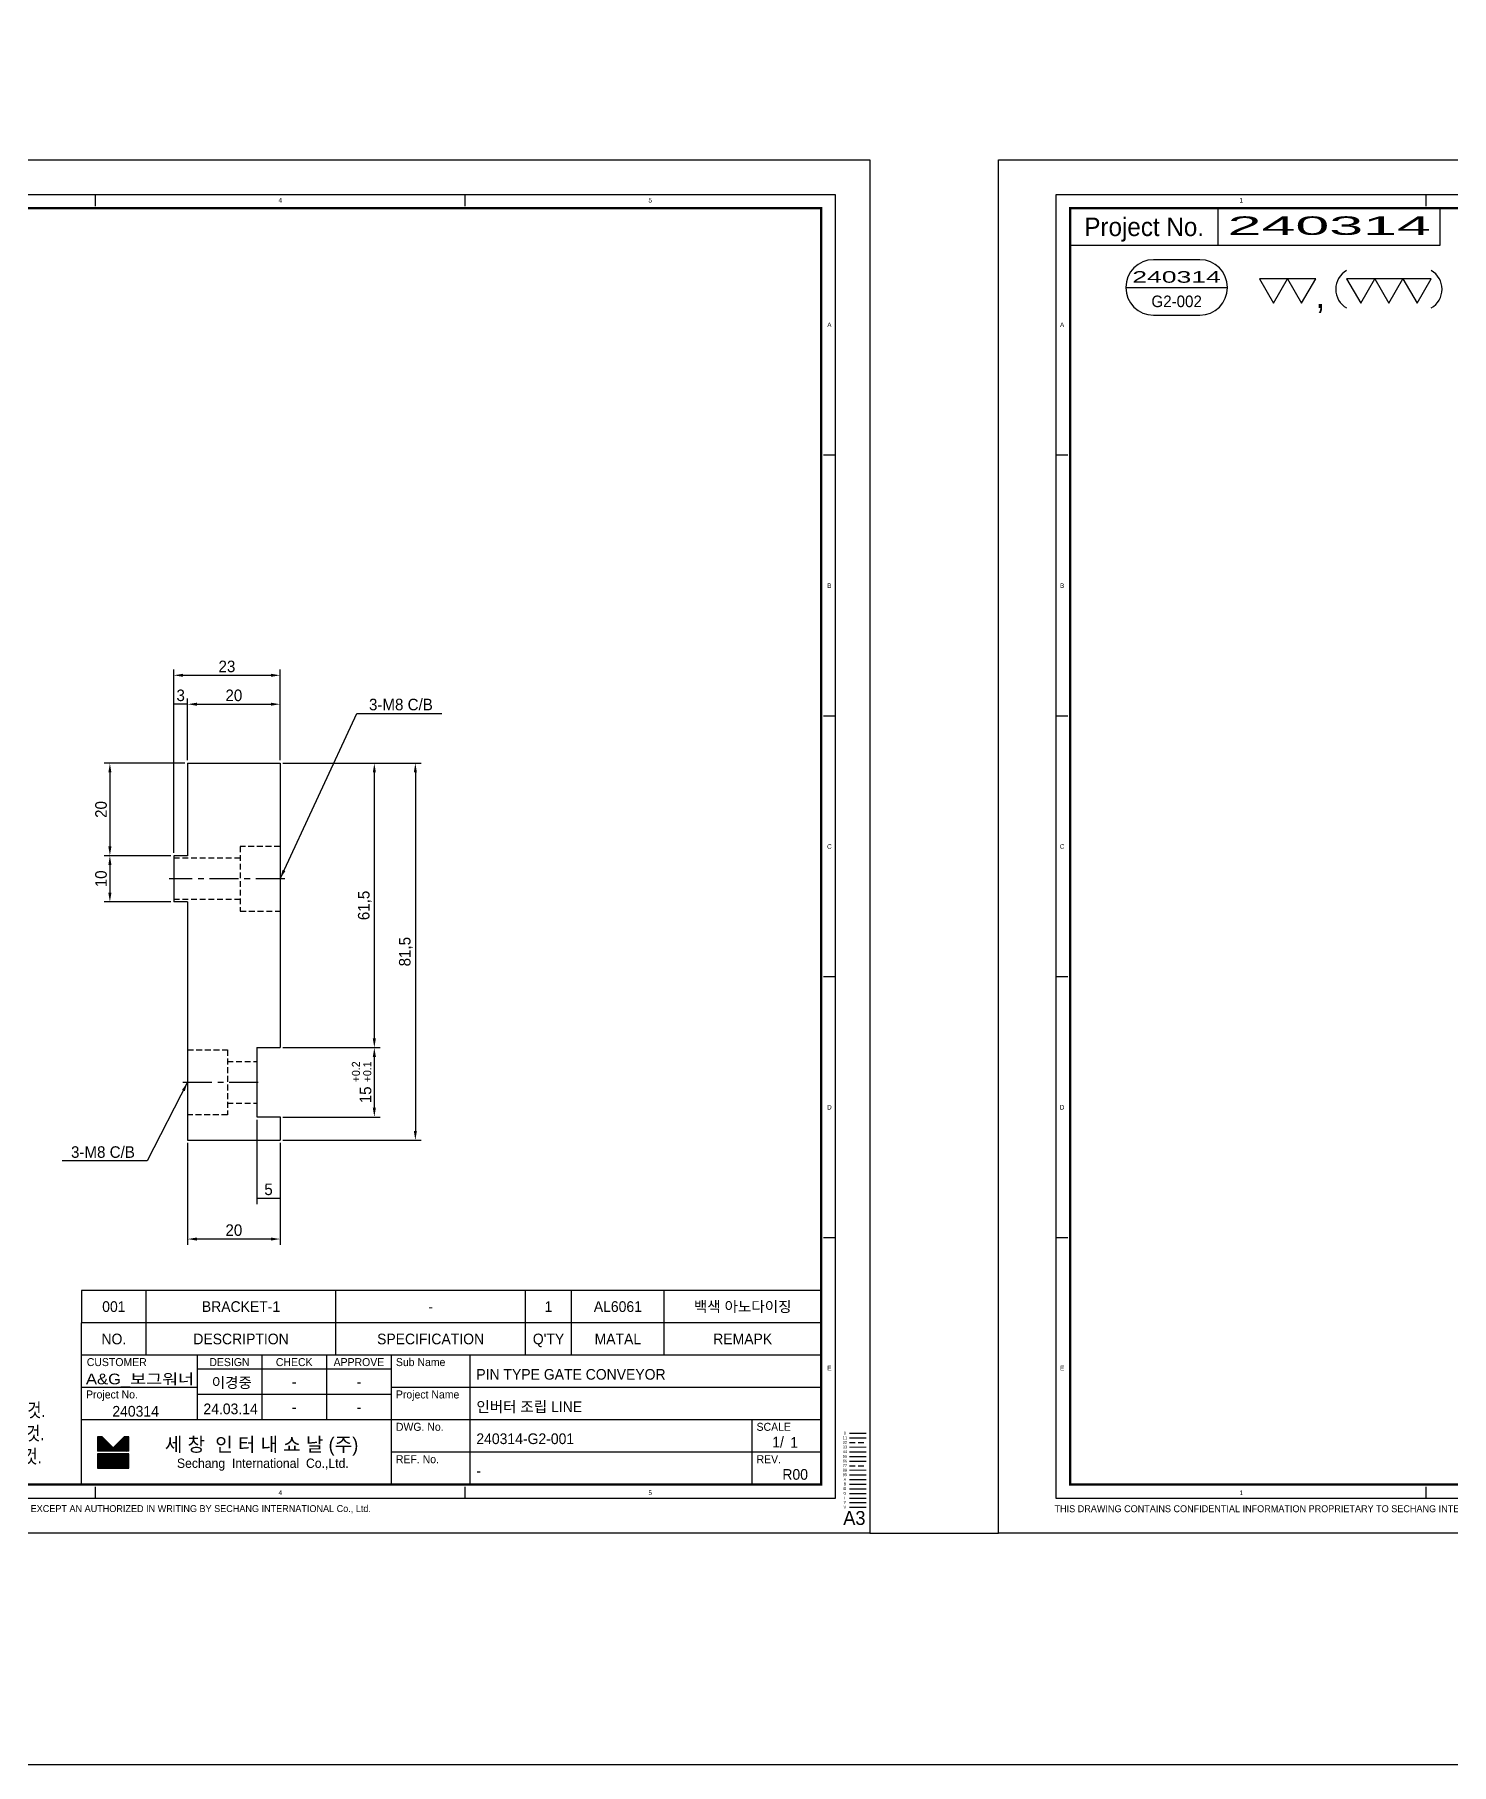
# Model space of a CAD drawing. Header units: inches. Extents: x 0 to 77285, y -118 to 40065.
# Drawn here: x 71531.6 to 71838, y 19692.7 to 20066.8 of the extents above; entities that cross this region are included whole.
import ezdxf
from ezdxf.enums import TextEntityAlignment as Align

# ---------------------------------------------------------------- set-up
doc = ezdxf.new("R2010")
doc.units = ezdxf.units.IN
doc.header["$LTSCALE"] = 5
doc.header["$MEASUREMENT"] = 0
for name, pattern in [('CENTER', [2, 1.25, -0.25, 0.25, -0.25]), ('HIDDEN', [0.375, 0.25, -0.125]), ('PHANTOM', [2.5, 1.25, -0.25, 0.25, -0.25, 0.25, -0.25])]:
    doc.linetypes.add(name, pattern=pattern)
for name, color, linetype in [('11', 1, 'CENTER'), ('22', 2, 'HIDDEN'), ('44', 4, 'Continuous'), ('55', 5, 'Continuous'), ('66', 6, 'PHANTOM'), ('77', 40, 'HIDDEN'), ('99', 181, 'Continuous'), ('A', 8, 'Continuous'), ('B', 123, 'Continuous'), ('D', 3, 'Continuous'), ('G', 231, 'Continuous'), ('T', 3, 'Continuous'), ('VV', 1, 'Continuous'), ('Y', 60, 'Continuous')]:
    doc.layers.add(name, color=color, linetype=linetype)
doc.layers.add('33', color=3, linetype='PHANTOM', lineweight=9)
doc.layers.add('88', color=35, linetype='Continuous', lineweight=5)
doc.styles.add('SCI', font='')
doc.styles.get('SCI').set_extended_font_data('Gulim')
doc.dimstyles.new('SCH', dxfattribs={"dimtxt": 2.5, "dimasz": 2, "dimexe": 1.25, "dimexo": 0.625, "dimtad": 1, "dimdec": 8, "dimtxsty": 'SCI', "dimcen": 2.5, "dimclrd": 4, "dimclre": 4, "dimclrt": 7, "dimadec": 8, "dimazin": 2, "dimtfac": 1, "dimtdec": 8, "dimtmove": 0, "dimatfit": 3, "dimfxl": 1, "dimarcsym": 0})

# ---------------------------------------------------------------- blocks, each defined once
blk = doc.blocks.new('J2')
for p, q in [((0, 2.25), (-2.6, 2.25)), ((-2.6, 2.25), (-1.3, 0)), ((-1.3, 0), (0, 2.25)), ((2.6, 2.25), (0, 2.25)), ((0, 2.25), (1.3, 0)), ((1.3, 0), (2.6, 2.25))]:
    blk.add_line(p, q)
blk = doc.blocks.new('J3')
for p, q in [((-3.9, 2.25), (-2.6, 0)), ((-1.3, 2.25), (-3.9, 2.25)), ((-2.6, 0), (-1.3, 2.25)), ((-1.3, 2.25), (0, 0)), ((1.3, 2.25), (-1.3, 2.25)), ((0, 0), (1.3, 2.25)), ((1.3, 2.25), (2.6, 0)), ((3.9, 2.25), (1.3, 2.25)), ((2.6, 0), (3.9, 2.25))]:
    blk.add_line(p, q)
blk = doc.blocks.new('A$C645fd8c3')
at = {"linetype": 'Continuous'}
h = blk.add_hatch(dxfattribs=at)
h.set_pattern_fill('ANSI31', color=5, scale=0.563055, style=0)
h.set_pattern_definition([(45, (-482.600826, -378.99261), (-0.04976753, 0.04976753), [])])
h.paths.add_polyline_path([(259.73, -279.27), (259.73, -276.17), (258.74, -276.17), (256.35, -278.56), (253.96, -276.17), (252.97, -276.17), (252.97, -279.27)])
h.paths.add_polyline_path([(252.97, -279.83), (252.97, -282.93), (259.73, -282.93), (259.73, -279.83)])
at = {"color": 2}
for p, q in [((12.5, -289.5), (12.5, -7.5)), ((12.5, -7.5), (412.5, -7.5)), ((92.5, -10), (92.5, -7.5)), ((172.5, -10), (172.5, -7.5)), ((252.5, -10), (252.5, -7.5)), ((332.5, -10), (332.5, -7.5)), ((412.5, -7.5), (412.5, -289.5)), ((15, -63.9), (12.5, -63.9)), ((412.5, -63.9), (410, -63.9)), ((15, -120.3), (12.5, -120.3)), ((412.5, -120.3), (410, -120.3)), ((15, -176.7), (12.5, -176.7)), ((412.5, -176.7), (410, -176.7)), ((15, -233.1), (12.5, -233.1)), ((412.5, -233.1), (410, -233.1)), ((92.5, -289.5), (92.5, -287)), ((172.5, -289.5), (172.5, -287)), ((252.5, -289.5), (252.5, -287)), ((332.5, -289.5), (332.5, -287)), ((412.5, -289.5), (12.5, -289.5))]:
    blk.add_line(p, q, dxfattribs=at)
at = {"color": 40}
for p, q in [((47.5, -18.5), (47.5, -10.5)), ((95.5, -18.5), (95.5, -10.5))]:
    blk.add_line(p, q, dxfattribs=at)
at = {"color": 7, "linetype": 'Continuous'}
blk.add_line((27.52, -27.62), (49.52, -27.62), dxfattribs=at)
for p, q in [((409.5, -244.5), (249.5, -244.5)), ((249.5, -244.5), (249.5, -251.5)), ((249.5, -286.5), (249.5, -251.5)), ((409.5, -251.5), (249.5, -251.5)), ((409.5, -258.5), (249.5, -258.5)), ((316.5, -261.5), (274.5, -261.5)), ((316.5, -258.5), (316.5, -286.5)), ((316.5, -267), (274.5, -267)), ((415.59, -275.4), (419.2, -275.4))]:
    blk.add_line(p, q)
at = {"color": 3}
for p, q in [((263.5, -251.5), (263.5, -244.5)), ((304.5, -251.5), (304.5, -244.5)), ((345.5, -251.5), (345.5, -244.5)), ((355.5, -251.5), (355.5, -244.5)), ((375.5, -251.5), (375.5, -244.5)), ((263.5, -258.5), (263.5, -251.5)), ((304.5, -258.5), (304.5, -251.5)), ((345.5, -258.5), (345.5, -251.5)), ((355.5, -258.5), (355.5, -251.5)), ((375.5, -258.5), (375.5, -251.5)), ((274.5, -258.5), (274.5, -272.5)), ((288.5, -258.5), (288.5, -272.5)), ((302.5, -258.5), (302.5, -272.5)), ((333.5, -258.5), (333.5, -286.5)), ((274.5, -265.5), (249.5, -265.5)), ((409.58, -265.5), (316.5, -265.5)), ((409.5, -272.5), (249.5, -272.5)), ((409.58, -279.5), (316.5, -279.5))]:
    blk.add_line(p, q, dxfattribs=at)
at = {"color": 5, "linetype": 'Continuous'}
for p, q in [((252.97, -276.17), (252.97, -279.27)), ((253.96, -276.17), (252.97, -276.17)), ((253.96, -276.17), (256.35, -278.56)), ((258.74, -276.17), (256.35, -278.56)), ((259.73, -276.17), (258.74, -276.17)), ((259.73, -279.27), (259.73, -276.17)), ((259.73, -279.27), (252.97, -279.27)), ((252.97, -279.83), (252.97, -282.93)), ((259.73, -279.83), (252.97, -279.83)), ((259.73, -282.93), (259.73, -279.83)), ((252.97, -282.93), (259.73, -282.93))]:
    blk.add_line(p, q, dxfattribs=at)
at = {"color": 40, "const_width": 0.5}
blk.add_lwpolyline([(15.5, -286.5), (15.5, -10.5), (409.5, -10.5), (409.5, -286.5)], close=True, dxfattribs=at)
at = {"color": 40}
blk.add_lwpolyline([(15.5, -18.5), (95.5, -18.5)], dxfattribs=at)
blk.add_lwpolyline([(33.52, -21.62, 1), (33.52, -33.62), (43.52, -33.62, 1), (43.52, -21.62)], format="xyb", close=True)
at = {"const_width": 0.257}
blk.add_lwpolyline([(193.31, -268.04), (209.91, -268.04)], dxfattribs=at)
at = {"color": 3}
blk.add_lwpolyline([(193.31, -267.35), (209.91, -267.35)], dxfattribs=at)
for centre, start, end in [((77.61, -27.99), 120, 240), ((91.22, -27.99), 300, 60)]:
    blk.add_arc(centre, 4.69, start, end)
at = {"layer": '11'}
blk.add_line((415.59, -276.4), (419.2, -276.4), dxfattribs=at)
at = {"layer": '22'}
blk.add_line((415.59, -277.4), (419.2, -277.4), dxfattribs=at)
at = {"layer": '33'}
blk.add_line((415.59, -278.4), (419.2, -278.4), dxfattribs=at)
at = {"layer": '44'}
blk.add_line((415.59, -279.4), (419.2, -279.4), dxfattribs=at)
at = {"layer": '55'}
blk.add_line((415.59, -280.4), (419.2, -280.4), dxfattribs=at)
at = {"layer": '66'}
blk.add_line((415.59, -281.4), (419.2, -281.4), dxfattribs=at)
at = {"layer": '77'}
blk.add_line((415.59, -282.4), (419.2, -282.4), dxfattribs=at)
at = {"layer": '88'}
blk.add_line((415.59, -283.4), (419.2, -283.4), dxfattribs=at)
at = {"layer": '99'}
blk.add_line((415.59, -284.4), (419.2, -284.4), dxfattribs=at)
at = {"layer": 'A'}
blk.add_line((415.59, -285.4), (419.2, -285.4), dxfattribs=at)
at = {"layer": 'B'}
blk.add_line((415.59, -286.4), (419.2, -286.4), dxfattribs=at)
at = {"layer": 'D'}
blk.add_line((415.59, -287.4), (419.2, -287.4), dxfattribs=at)
at = {"layer": 'Defpoints', "color": 1}
blk.add_lwpolyline([(0, -297), (0, 0), (420, 0), (420, -297)], close=True, dxfattribs=at)
at = {"layer": 'G'}
blk.add_line((415.59, -288.4), (419.2, -288.4), dxfattribs=at)
at = {"layer": 'T'}
for p, q in [((394.5, -272.5), (394.5, -286.5)), ((415.59, -289.4), (419.2, -289.4))]:
    blk.add_line(p, q, dxfattribs=at)
at = {"layer": 'VV'}
blk.add_line((415.59, -291.4), (419.2, -291.4), dxfattribs=at)
at = {"layer": 'Y'}
blk.add_line((415.59, -290.4), (419.2, -290.4), dxfattribs=at)
at = {"xscale": 2.34375, "yscale": 2.34375, "zscale": 2.34375}
for name, p in [('J2', (62.5, -31.03)), ('J3', (84.42, -31.03))]:
    blk.add_blockref(name, p, dxfattribs=at)
at = {"color": 2, "style": 'SCI'}
for s, p in [('1', (52.5, -8.75)), ('2', (132.5, -8.75)), ('3', (212.5, -8.75)), ('4', (292.5, -8.75)), ('5', (372.5, -8.75)), ('A', (13.75, -35.7)), ('A', (411.25, -35.7)), ('B', (13.75, -92.1)), ('B', (411.25, -92.1)), ('C', (13.75, -148.5)), ('C', (411.25, -148.5)), ('D', (13.75, -204.9)), ('D', (411.25, -204.9)), ('E', (13.75, -261.3)), ('E', (411.25, -261.3)), ('E', (411.25, -261.3)), ('1', (52.5, -288.25)), ('2', (132.5, -288.25)), ('3', (212.5, -288.25)), ('4', (292.5, -288.25)), ('5', (372.5, -288.25))]:
    blk.add_text(s, height=1, dxfattribs=at).set_placement(p, align=Align.MIDDLE_CENTER)
at = {"style": 'SCI'}
for s, height, p in [('Project No.', 4, (31.5, -14.5)), (',', 5.86, (69.61, -29.14)), ('NO.', 2.308, (256.5, -255)), ('DESCRIPTION', 2.3077, (284, -255)), ('SPECIFICATION', 2.3077, (325, -255)), ("Q'TY", 2.308, (350.5, -255)), ('MATAL', 2.308, (365.5, -255)), ('REMAPK', 2.308, (392.5, -255)), ('DESIGN', 1.731, (281.5, -260)), ('CHECK', 1.731, (295.5, -260)), ('APPROVE', 1.731, (309.5, -260)), ('이경중', 2.308, (282, -264.44)), ('-', 2.31, (295.5, -264.25)), ('-', 2.31, (309.5, -264.25)), ('세 창  인 터 내 쇼 날 (주)', 3.0296, (288.44, -277.82)), ('0', 0.6, (414.6, -275.37)), ('Sechang  International  Co.,Ltd.', 2.0198, (288.72, -281.87))]:
    blk.add_text(s, height=height, dxfattribs=at).set_placement(p, align=Align.MIDDLE_CENTER)
for s, height, p in [('CUSTOMER', 1.731, (250.65, -260)), ('Sub Name', 1.731, (317.5, -260)), ('Project No.', 1.7308, (250.5, -267)), ('Project Name', 1.7308, (317.5, -267)), ('DWG. No.', 1.731, (317.5, -274)), ('SCALE', 1.731, (395.5, -274)), ('REF. No.', 1.731, (317.5, -281)), ('REV.', 1.731, (395.5, -281))]:
    blk.add_text(s, height=height, dxfattribs=at).set_placement(p, align=Align.MIDDLE_LEFT)
at = {"color": 40, "style": 'SCI'}
for s, height, p in [('-', 2.31, (295.5, -269.75)), ('-', 2.31, (309.5, -269.75)), ('1/', 2.308, (400.15, -277.29))]:
    blk.add_text(s, height=height, dxfattribs=at).set_placement(p, align=Align.MIDDLE_CENTER)
at = {"color": 3, "linetype": 'Continuous', "style": 'SCI'}
for s, p in [('THIS DRAWING CONTAINS CONFIDENTIAL INFORMATION PROPRIETARY TO SECHANG INTERNATIONAL Co., Ltd  ', (12.11, -292.46)), ('IT MUST NOT BE REPRODUCED OR DISCLOSED TO OTHERS OR USED IN ANY OTHER WAY IN WHOLE OR PART EXCEPT AN AUTHORIZED IN WRITING BY SECHANG INTERNATIONAL Co., Ltd.', (131.88, -292.43))]:
    blk.add_text(s, height=1.5, dxfattribs=at).set_placement(p)
at = {"color": 2, "style": 'SCI'}
blk.add_text('A3', height=3, dxfattribs=at).set_placement((419.05, -296.11), align=Align.BOTTOM_RIGHT)
at = {"color": 40, "insert": (196.28, -263.89), "char_height": 3, "attachment_point": 1, "style": 'SCI'}
blk.add_mtext_dynamic_manual_height_columns('NOTE{\\W0.8;\\P1. 일반 가공 공차 : %%P0.05로 할 것.\\P2. 일반 모따기는 C0.5~1로 할 것.\\P3. 지시없는 모서리 R1.0로 할 것.}', width=205.982, gutter_width=1.29, heights=[0], dxfattribs=at)
at = {"layer": '11', "style": 'SCI'}
blk.add_text('11', height=0.6, dxfattribs=at).set_placement((414.6, -276.37), align=Align.MIDDLE_CENTER)
at = {"layer": '22', "style": 'SCI'}
blk.add_text('22', height=0.6, dxfattribs=at).set_placement((414.6, -277.37), align=Align.MIDDLE_CENTER)
at = {"layer": '33', "style": 'SCI'}
blk.add_text('33', height=0.6, dxfattribs=at).set_placement((414.6, -278.37), align=Align.MIDDLE_CENTER)
at = {"layer": '44', "style": 'SCI'}
blk.add_text('44', height=0.6, dxfattribs=at).set_placement((414.6, -279.37), align=Align.MIDDLE_CENTER)
at = {"layer": '55', "style": 'SCI'}
blk.add_text('55', height=0.6, dxfattribs=at).set_placement((414.6, -280.37), align=Align.MIDDLE_CENTER)
at = {"layer": '66', "style": 'SCI'}
blk.add_text('66', height=0.6, dxfattribs=at).set_placement((414.6, -281.37), align=Align.MIDDLE_CENTER)
at = {"layer": '77', "style": 'SCI'}
blk.add_text('77', height=0.6, dxfattribs=at).set_placement((414.6, -282.37), align=Align.MIDDLE_CENTER)
at = {"layer": '88', "style": 'SCI'}
blk.add_text('88', height=0.6, dxfattribs=at).set_placement((414.6, -283.37), align=Align.MIDDLE_CENTER)
at = {"layer": '99', "style": 'SCI'}
blk.add_text('99', height=0.6, dxfattribs=at).set_placement((414.6, -284.37), align=Align.MIDDLE_CENTER)
at = {"layer": 'A', "style": 'SCI'}
blk.add_text('A', height=0.6, dxfattribs=at).set_placement((414.6, -285.37), align=Align.MIDDLE_CENTER)
at = {"layer": 'B', "style": 'SCI'}
blk.add_text('B', height=0.6, dxfattribs=at).set_placement((414.6, -286.37), align=Align.MIDDLE_CENTER)
at = {"layer": 'D', "style": 'SCI'}
blk.add_text('D', height=0.6, dxfattribs=at).set_placement((414.6, -287.37), align=Align.MIDDLE_CENTER)
at = {"layer": 'G', "style": 'SCI'}
blk.add_text('G', height=0.6, dxfattribs=at).set_placement((414.6, -288.37), align=Align.MIDDLE_CENTER)
at = {"layer": 'T', "style": 'SCI'}
blk.add_text('T', height=0.6, dxfattribs=at).set_placement((414.6, -289.37), align=Align.MIDDLE_CENTER)
at = {"layer": 'VV', "style": 'SCI'}
blk.add_text('V', height=0.6, dxfattribs=at).set_placement((414.6, -291.37), align=Align.MIDDLE_CENTER)
at = {"layer": 'Y', "style": 'SCI'}
blk.add_text('Y', height=0.6, dxfattribs=at).set_placement((414.6, -290.37), align=Align.MIDDLE_CENTER)
blk = doc.blocks.new('A$Cbbef76d3')
for p, q in [((20, 0), (0, 0)), ((0, 0), (0, -61.5)), ((20, 0), (20, -20)), ((20, -20), (23, -20)), ((23, -20), (23, -30)), ((20, -30), (23, -30)), ((20, -30), (20, -81.5)), ((5, -61.5), (0, -61.5)), ((5, -61.5), (5, -76.5)), ((5, -76.5), (0, -76.5)), ((0, -76.5), (0, -81.5)), ((20, -81.5), (0, -81.5))]:
    blk.add_line(p, q)
at = {"layer": '11'}
for p, q in [((-1, -25), (24, -25)), ((21, -69), (4, -69))]:
    blk.add_line(p, q, dxfattribs=at)
at = {"layer": '22'}
for p, q in [((0, -18), (8.6, -18)), ((8.6, -18), (8.6, -32)), ((8.6, -20.5), (23, -20.5)), ((8.6, -29.5), (23, -29.5)), ((8.6, -32), (0, -32)), ((20, -62), (11.4, -62)), ((11.4, -62), (11.4, -76)), ((11.4, -64.5), (5, -64.5)), ((11.4, -73.5), (5, -73.5)), ((11.4, -76), (20, -76))]:
    blk.add_line(p, q, dxfattribs=at)
blk = doc.blocks.new('*D1714')
at = {"color": 4, "lineweight": -2, "transparency": 16777216}
for p, q in [((71564.07, 19909.2), (71546.64, 19909.2)), ((71547.89, 19907.2), (71547.89, 19891.2)), ((71561.07, 19889.2), (71546.64, 19889.2))]:
    blk.add_line(p, q, dxfattribs=at)
at = {"color": 4, "transparency": 16777216}
for points in [[(71547.56, 19907.2), (71548.22, 19907.2), (71547.89, 19909.2)], [(71547.56, 19891.2), (71548.22, 19891.2), (71547.89, 19889.2)]]:
    blk.add_solid(points, dxfattribs=at)
at = {"layer": 'Defpoints', "color": 0, "transparency": 16777216}
for p in [(71564.7, 19909.2), (71547.89, 19889.2), (71561.7, 19889.2)]:
    blk.add_point(p, dxfattribs=at)
at = {"color": 7, "transparency": 16777216, "insert": (71545.98, 19899.2), "char_height": 2.5, "attachment_point": 5, "rotation": 90, "style": 'SCI'}
blk.add_mtext('20', dxfattribs=at)
blk = doc.blocks.new('*D1715')
at = {"color": 4, "lineweight": -2, "transparency": 16777216}
for p, q in [((71561.07, 19889.2), (71546.64, 19889.2)), ((71547.89, 19887.2), (71547.89, 19881.2)), ((71561.07, 19879.2), (71546.64, 19879.2))]:
    blk.add_line(p, q, dxfattribs=at)
at = {"color": 4, "transparency": 16777216}
for points in [[(71547.56, 19887.2), (71548.22, 19887.2), (71547.89, 19889.2)], [(71547.56, 19881.2), (71548.22, 19881.2), (71547.89, 19879.2)]]:
    blk.add_solid(points, dxfattribs=at)
at = {"layer": 'Defpoints', "color": 0, "transparency": 16777216}
for p in [(71561.7, 19889.2), (71547.89, 19879.2), (71561.7, 19879.2)]:
    blk.add_point(p, dxfattribs=at)
at = {"color": 7, "transparency": 16777216, "insert": (71545.98, 19884.2), "char_height": 2.5, "attachment_point": 5, "rotation": 90, "style": 'SCI'}
blk.add_mtext('10', dxfattribs=at)
blk = doc.blocks.new('*D1716')
at = {"color": 4, "lineweight": -2, "transparency": 16777216}
for p, q in [((71564.7, 19909.83), (71564.7, 19923.21)), ((71584.7, 19909.83), (71584.7, 19923.21)), ((71566.7, 19921.96), (71582.7, 19921.96))]:
    blk.add_line(p, q, dxfattribs=at)
at = {"color": 4, "transparency": 16777216}
for points in [[(71566.7, 19922.29), (71566.7, 19921.63), (71564.7, 19921.96)], [(71582.7, 19922.29), (71582.7, 19921.63), (71584.7, 19921.96)]]:
    blk.add_solid(points, dxfattribs=at)
at = {"layer": 'Defpoints', "color": 0, "transparency": 16777216}
for p in [(71584.7, 19921.96), (71564.7, 19909.2), (71584.7, 19909.2)]:
    blk.add_point(p, dxfattribs=at)
at = {"color": 7, "transparency": 16777216, "insert": (71574.7, 19923.87), "char_height": 2.5, "attachment_point": 5, "style": 'SCI'}
blk.add_mtext('20', dxfattribs=at)
blk = doc.blocks.new('*D1717')
at = {"color": 4, "lineweight": -2, "transparency": 16777216}
for p, q in [((71561.7, 19889.83), (71561.7, 19923.21)), ((71564.7, 19909.83), (71564.7, 19923.21)), ((71564.7, 19921.96), (71561.7, 19921.96))]:
    blk.add_line(p, q, dxfattribs=at)
at = {"layer": 'Defpoints', "color": 0, "transparency": 16777216}
for p in [(71561.7, 19921.96), (71564.7, 19909.2), (71561.7, 19889.2)]:
    blk.add_point(p, dxfattribs=at)
at = {"color": 7, "transparency": 16777216, "insert": (71563.2, 19923.87), "char_height": 2.5, "attachment_point": 5, "style": 'SCI'}
blk.add_mtext('3', dxfattribs=at)
blk = doc.blocks.new('*D1718')
at = {"color": 4, "lineweight": -2, "transparency": 16777216}
for p, q in [((71561.7, 19889.83), (71561.7, 19929.47)), ((71563.7, 19928.22), (71582.7, 19928.22)), ((71584.7, 19909.83), (71584.7, 19929.47))]:
    blk.add_line(p, q, dxfattribs=at)
at = {"color": 4, "transparency": 16777216}
for points in [[(71563.7, 19928.55), (71563.7, 19927.88), (71561.7, 19928.22)], [(71582.7, 19928.55), (71582.7, 19927.88), (71584.7, 19928.22)]]:
    blk.add_solid(points, dxfattribs=at)
at = {"layer": 'Defpoints', "color": 0, "transparency": 16777216}
for p in [(71584.7, 19928.22), (71584.7, 19909.2), (71561.7, 19889.2)]:
    blk.add_point(p, dxfattribs=at)
at = {"color": 7, "transparency": 16777216, "insert": (71573.2, 19930.12), "char_height": 2.5, "attachment_point": 5, "style": 'SCI'}
blk.add_mtext('23', dxfattribs=at)
blk = doc.blocks.new('*D1719')
at = {"color": 4, "lineweight": -2, "transparency": 16777216}
for p, q in [((71585.32, 19909.2), (71606.33, 19909.2)), ((71605.08, 19907.2), (71605.08, 19849.7)), ((71585.32, 19847.7), (71606.33, 19847.7))]:
    blk.add_line(p, q, dxfattribs=at)
at = {"color": 4, "transparency": 16777216}
for points in [[(71604.75, 19907.2), (71605.42, 19907.2), (71605.08, 19909.2)], [(71604.75, 19849.7), (71605.42, 19849.7), (71605.08, 19847.7)]]:
    blk.add_solid(points, dxfattribs=at)
at = {"layer": 'Defpoints', "color": 0, "transparency": 16777216}
for p in [(71584.7, 19909.2), (71584.7, 19847.7), (71605.08, 19847.7)]:
    blk.add_point(p, dxfattribs=at)
at = {"color": 7, "transparency": 16777216, "insert": (71603.02, 19878.45), "char_height": 2.5, "attachment_point": 5, "rotation": 90, "style": 'SCI'}
blk.add_mtext('61,5', dxfattribs=at)
blk = doc.blocks.new('*D1720')
at = {"color": 4, "lineweight": -2, "transparency": 16777216}
for p, q in [((71585.32, 19847.7), (71606.33, 19847.7)), ((71605.08, 19845.7), (71605.08, 19834.7)), ((71585.32, 19832.7), (71606.33, 19832.7))]:
    blk.add_line(p, q, dxfattribs=at)
at = {"color": 4, "transparency": 16777216}
for points in [[(71604.75, 19845.7), (71605.42, 19845.7), (71605.08, 19847.7)], [(71604.75, 19834.7), (71605.42, 19834.7), (71605.08, 19832.7)]]:
    blk.add_solid(points, dxfattribs=at)
at = {"layer": 'Defpoints', "color": 0, "transparency": 16777216}
for p in [(71584.7, 19847.7), (71584.7, 19832.7), (71605.08, 19832.7)]:
    blk.add_point(p, dxfattribs=at)
at = {"color": 7, "transparency": 16777216, "insert": (71602.34, 19840.2), "char_height": 2.5, "attachment_point": 5, "rotation": 90, "style": 'SCI'}
blk.add_mtext('15 {\\H0.7x;\\S+0.2^ +0.1;} ', dxfattribs=at)
blk = doc.blocks.new('*D1721')
at = {"color": 4, "lineweight": -2, "transparency": 16777216}
for p, q in [((71585.32, 19909.2), (71615.2, 19909.2)), ((71613.95, 19907.2), (71613.95, 19829.7)), ((71585.32, 19827.7), (71615.2, 19827.7))]:
    blk.add_line(p, q, dxfattribs=at)
at = {"color": 4, "transparency": 16777216}
for points in [[(71613.62, 19907.2), (71614.29, 19907.2), (71613.95, 19909.2)], [(71613.62, 19829.7), (71614.29, 19829.7), (71613.95, 19827.7)]]:
    blk.add_solid(points, dxfattribs=at)
at = {"layer": 'Defpoints', "color": 0, "transparency": 16777216}
for p in [(71584.7, 19909.2), (71584.7, 19827.7), (71613.95, 19827.7)]:
    blk.add_point(p, dxfattribs=at)
at = {"color": 7, "transparency": 16777216, "insert": (71611.89, 19868.45), "char_height": 2.5, "attachment_point": 5, "rotation": 90, "style": 'SCI'}
blk.add_mtext('81,5', dxfattribs=at)
blk = doc.blocks.new('*D1722')
at = {"color": 4, "lineweight": -2, "transparency": 16777216}
for p, q in [((71579.7, 19832.08), (71579.7, 19813.88)), ((71584.7, 19827.08), (71584.7, 19813.88)), ((71579.7, 19815.13), (71584.7, 19815.13))]:
    blk.add_line(p, q, dxfattribs=at)
at = {"layer": 'Defpoints', "color": 0, "transparency": 16777216}
for p in [(71579.7, 19832.7), (71584.7, 19827.7), (71584.7, 19815.13)]:
    blk.add_point(p, dxfattribs=at)
at = {"color": 7, "transparency": 16777216, "insert": (71582.2, 19817.04), "char_height": 2.5, "attachment_point": 5, "style": 'SCI'}
blk.add_mtext('5', dxfattribs=at)
blk = doc.blocks.new('*D1723')
at = {"color": 4, "lineweight": -2, "transparency": 16777216}
for p, q in [((71564.7, 19827.08), (71564.7, 19805.06)), ((71584.7, 19827.08), (71584.7, 19805.06)), ((71582.7, 19806.31), (71566.7, 19806.31))]:
    blk.add_line(p, q, dxfattribs=at)
at = {"color": 4, "transparency": 16777216}
for points in [[(71566.7, 19806.64), (71566.7, 19805.98), (71564.7, 19806.31)], [(71582.7, 19806.64), (71582.7, 19805.98), (71584.7, 19806.31)]]:
    blk.add_solid(points, dxfattribs=at)
at = {"layer": 'Defpoints', "color": 0, "transparency": 16777216}
for p in [(71564.7, 19827.7), (71584.7, 19827.7), (71564.7, 19806.31)]:
    blk.add_point(p, dxfattribs=at)
at = {"color": 7, "transparency": 16777216, "insert": (71574.7, 19808.22), "char_height": 2.5, "attachment_point": 5, "style": 'SCI'}
blk.add_mtext('20', dxfattribs=at)

msp = doc.modelspace()

# ---------------------------------------------------------------- linework, layer by layer
msp.add_lwpolyline([(71242.24907534, 19692.70137068), (74907.76022158, 19692.70137068), (74907.76022158, 20440.83258609), (71242.24907534, 20440.83258609)], close=True)
at = {"layer": 'Defpoints'}
msp.add_line((71712.24907534, 19742.70137068), (71740.07766087, 19742.70137068), dxfattribs=at)

# ---------------------------------------------------------------- block references
at = {"color": 3}
for p in [(71292.24907534, 20039.70137068), (71740.07766087, 20039.70137068)]:
    msp.add_blockref('A$C645fd8c3', p, dxfattribs=at)
at = {"xscale": -1}
msp.add_blockref('A$Cbbef76d3', (71584.69875822, 19909.20176122), dxfattribs=at)

# ---------------------------------------------------------------- texts
at = {"style": 'SCI'}
for height, width, p, p2 in [(4, 2.339307, (71789.6302585, 20023.45083979), (71833.58805144, 20023.45083979)), (2.5, 1.63101, (71769.00083322, 20013.11018764), (71788.15597298, 20013.11018764))]:
    msp.add_text('240314', height=height, dxfattribs=dict(at, width=width)).set_placement(p, p2, align=Align.FIT)
for s, height, p in [('G2-002', 2.5, (71778.60153729, 20009.08198857)), ('001', 2.307692308, (71548.74907534, 19791.70137068)), ('BRACKET-1', 2.307692308, (71576.24907534, 19791.70137894)), ('1', 2.30769231, (71642.74907534, 19791.70137068)), ('AL6061', 2.307692308, (71657.74907534, 19791.70137068)), ('백색 아노다이징', 2.307692308, (71684.74907534, 19791.70137068)), ('-', 2.30769231, (71617.24907534, 19791.70137068))]:
    msp.add_text(s, height=height, dxfattribs=at).set_placement(p, align=Align.MIDDLE_CENTER)
at = {"color": 40, "style": 'SCI', "width": 1.12551}
msp.add_text('A&G_보그워너', height=2.307692308, dxfattribs=at).set_placement((71542.70657342, 19774.89699376), (71566.08946036, 19774.89699376), align=Align.FIT)
at = {"color": 40, "style": 'SCI'}
for s, height, p in [('PIN TYPE GATE CONVEYOR', 2.3076923077, (71627.14479579, 19777.04752453)), ('인버터 조립 LINE', 2.3076923077, (71627.14479579, 19770.04752453)), ('240314-G2-001', 2.3076923077, (71627.14479579, 19763.12444761)), ('1', 2.30769231, (71695.03968161, 19762.33598607)), ('-', 2.30769231, (71627.14479579, 19756.20137068))]:
    msp.add_text(s, height=height, dxfattribs=at).set_placement(p, align=Align.MIDDLE_LEFT)
for s, p in [('240314', (71553.45893125, 19769.0667553)), ('24.03.14', (71573.99199042, 19769.58598607)), ('R00', (71696.09522918, 19755.41290915))]:
    msp.add_text(s, height=2.307692308, dxfattribs=at).set_placement(p, align=Align.MIDDLE_CENTER)
at = {"color": 7, "char_height": 2.5, "style": 'SCI'}
for insert, attachment_point in [((71603.92319406, 19920.60962046), 7), ((71553.29444134, 19823.83236025), 9)]:
    msp.add_mtext('3-M8 C/B', dxfattribs=dict(at, insert=insert, attachment_point=attachment_point))

# ---------------------------------------------------------------- dimensions: what is measured, and where the dimension line sits
for base, p1, p2, picture, middle in [((71584.698758221, 19928.2172031626), (71561.698758221, 19889.2017612166), (71584.698758221, 19909.2017612166), '*D1718', (71573.198758221, 19930.1238276632)), ((71561.69875822, 19921.95844858), (71564.69875822, 19909.20176122), (71561.69875822, 19889.20176122), '*D1717', (71563.19875822, 19923.86507308)), ((71584.698758221, 19921.9584485796), (71564.698758221, 19909.2017612166), (71584.698758221, 19909.2017612166), '*D1716', (71574.698758221, 19923.8650730802)), ((71584.698758221, 19815.1346030968), (71579.698758221, 19832.7017612166), (71584.698758221, 19827.7017612166), '*D1722', (71582.198758221, 19817.0395631501)), ((71564.698758221, 19806.3090292996), (71584.698758221, 19827.7017612166), (71564.698758221, 19827.7017612166), '*D1723', (71574.698758221, 19808.2156538003))]:
    dim = msp.add_linear_dim(base=base, p1=p1, p2=p2, dimstyle='SCH', override={"dimcen": 1})
    dim.commit()
    dim.dimension.update_dxf_attribs({"geometry": picture, "text_midpoint": middle})
for base, p1, p2, picture, middle in [((71547.8887045816, 19889.2017612166), (71564.698758221, 19909.2017612166), (71561.698758221, 19889.2017612166), '*D1714', (71545.9820800809, 19899.2017612166)), ((71605.0835751883, 19847.7017612166), (71584.698758221, 19909.2017612166), (71584.698758221, 19847.7017612166), '*D1719', (71603.0204926317, 19878.4517612166)), ((71613.9528607147, 19827.7017612166), (71584.698758221, 19909.2017612166), (71584.698758221, 19827.7017612166), '*D1721', (71611.8897781581, 19868.4517612166)), ((71547.8887045817, 19879.2017612166), (71561.698758221, 19889.2017612166), (71561.698758221, 19879.2017612166), '*D1715', (71545.9787511862, 19884.2017612166))]:
    dim = msp.add_linear_dim(base=base, p1=p1, p2=p2, angle=90, dimstyle='SCH', override={"dimcen": 1})
    dim.commit()
    dim.dimension.update_dxf_attribs({"geometry": picture, "text_midpoint": middle})
dim = msp.add_linear_dim(base=(71605.0835751884, 19832.7017612166), p1=(71584.698758221, 19847.7017612166), p2=(71584.698758221, 19832.7017612166), angle=90, text='<> {\\H0.7x;\\S+0.2^ +0.1;} ', dimstyle='SCH', override={"dimcen": 1})
dim.commit()
dim.dimension.update_dxf_attribs({"geometry": '*D1720', "text_midpoint": (71602.3386794937, 19840.2017612166)})

# ---------------------------------------------------------------- leaders
at = {"annotation_type": 0, "has_hookline": 1, "text_width": 15.73235686}
for points, hookline_direction in [([(71584.69875822, 19884.20176122), (71601.29819406, 19919.98462046), (71603.29819406, 19919.98462046)], 0), ([(71564.69875822, 19840.20176122), (71555.91944134, 19823.20736025), (71553.91944134, 19823.20736025)], 1)]:
    msp.add_leader(points, dimstyle='SCH', override={"dimgap": 0.625, "dimtad": 1, "dimcen": 1}, dxfattribs=dict(at, hookline_direction=hookline_direction))

doc.saveas('drawing.dxf')
